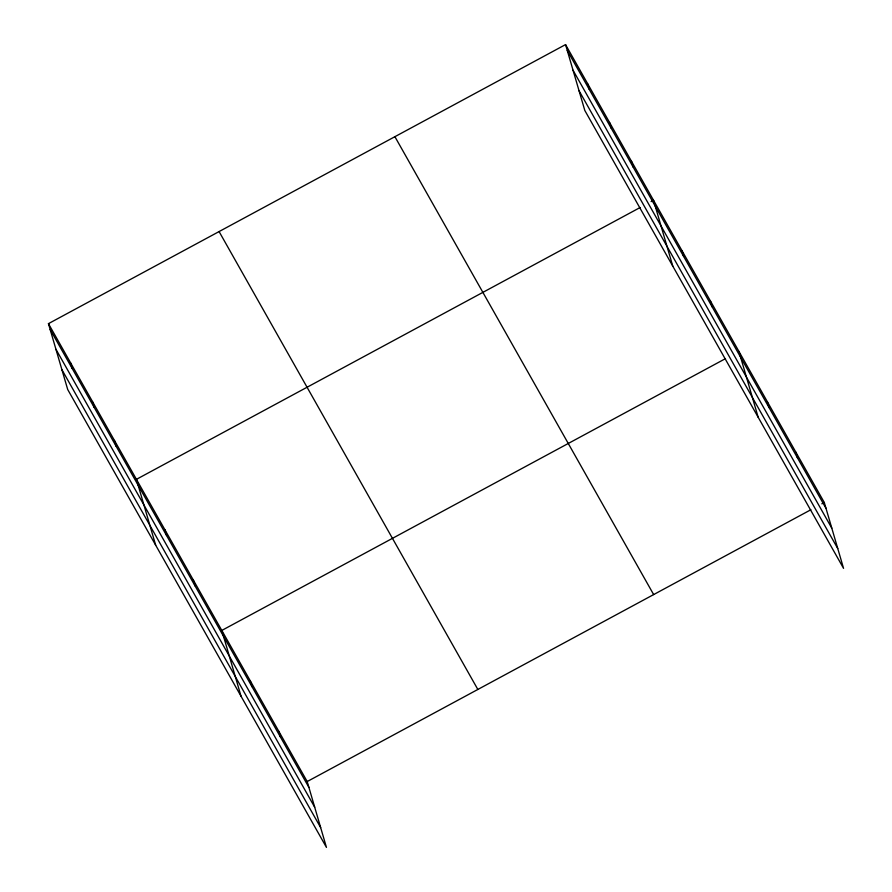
<?xml version="1.0" encoding="UTF-8"?>
<svg xmlns="http://www.w3.org/2000/svg" width="892" height="892" viewBox="0 0 892 892"><rect width="100%" height="100%" fill="white"/><g stroke="black" fill="none" stroke-linecap="round" stroke-linejoin="round"><path stroke-width="1.34" d="M48.447 323.651L307.194 781.548L326.45 847.4L67.703 389.503L48.447 323.651L565.55 44.6L824.297 502.497L843.553 568.349L584.806 110.452L565.55 44.6M640.11 207.524L136.42 479.338L155.676 545.19M651.082 201.603L653.524 200.287L672.78 266.139M725.497 358.629L221.807 630.443L241.063 696.295M307.194 781.548L810.884 509.733M821.855 503.813L824.297 502.497M567.256 50.454L826.003 508.351M573.043 70.256L831.79 528.153M579.008 90.649L837.755 548.547M394.9 136.688L653.658 594.585M219.086 231.563L477.844 689.46M50.164 329.505L308.911 787.402M55.951 349.296L314.698 807.204M61.916 369.701L320.663 827.598M795.831 452.132L797.537 457.986M767.365 401.757L769.082 407.611M738.911 351.392L758.167 417.244M710.445 301.028L712.151 306.87M681.979 250.652L683.696 256.506M631.525 161.363L633.242 167.217M609.537 122.438L611.243 128.292M587.538 83.525L589.255 89.378M278.739 731.184L280.445 737.026M250.273 680.808L251.979 686.662M193.352 580.068L195.058 585.921M164.886 529.703L166.592 535.557M114.432 440.414L116.138 446.268M92.434 401.489L94.151 407.343M70.446 362.576L72.152 368.418"/></g></svg>
